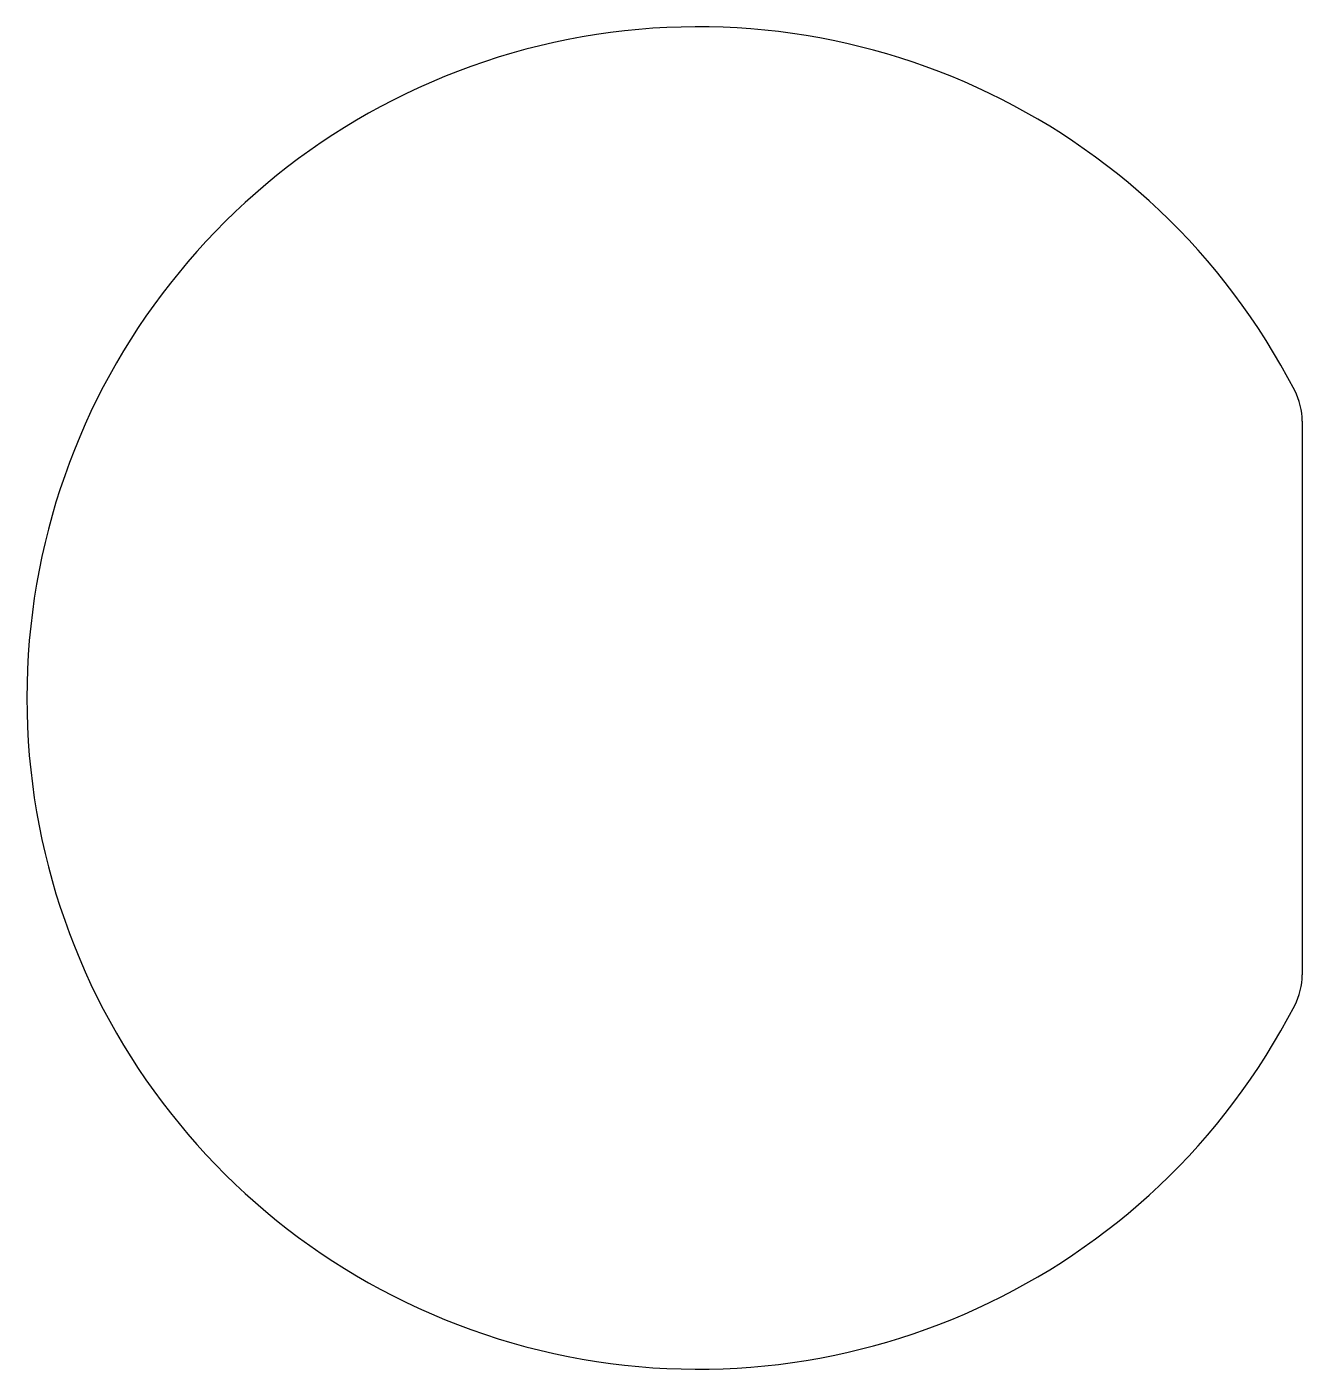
# Model space of a CAD drawing. Header units: millimetres. Extents: x -10 to 9, y -10 to 10.
import ezdxf

# ---------------------------------------------------------------- set-up
doc = ezdxf.new("R2010")
doc.units = ezdxf.units.MM

msp = doc.modelspace()

# ---------------------------------------------------------------- linework, layer by layer
msp.add_line((9, 4.123), (9, -4.123))
for centre, radius, start, end in [((0, 0), 10, 27.266, 332.734), ((8, 4.123), 1, 0, 27.266), ((8, -4.123), 1, 332.734, 360)]:
    msp.add_arc(centre, radius, start, end)

doc.saveas('drawing.dxf')
